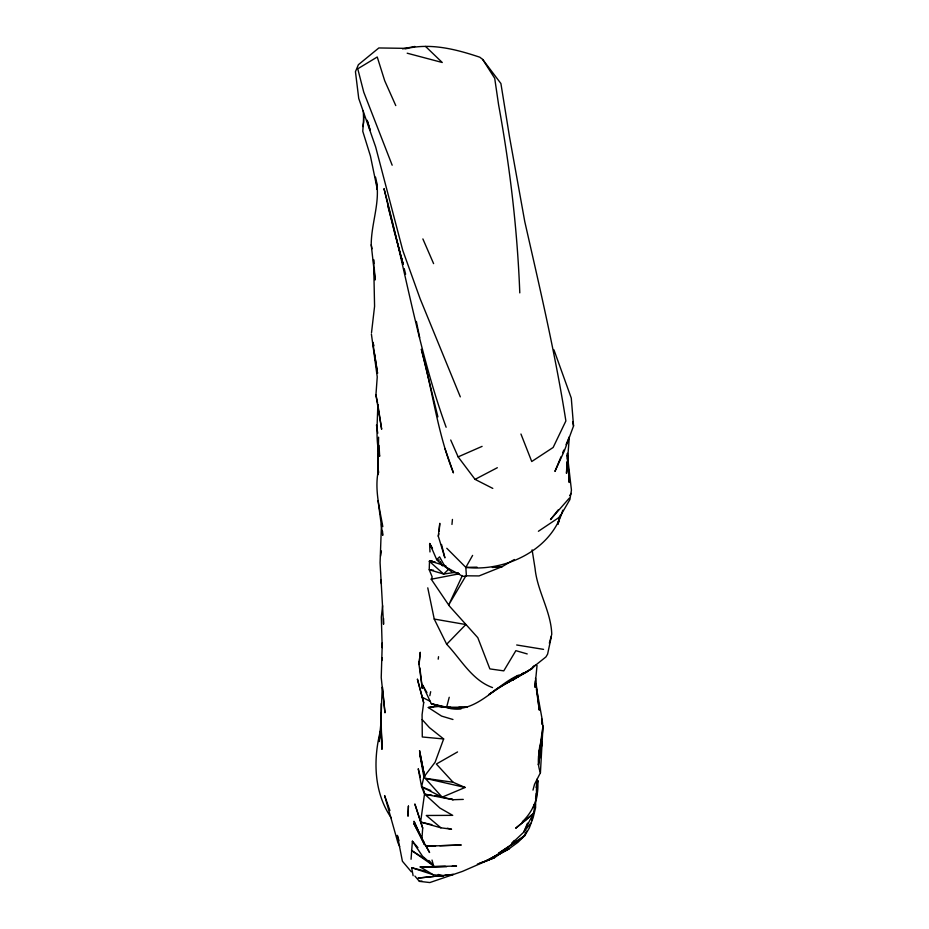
<?xml version="1.0" encoding="UTF-8"?>
<svg xmlns="http://www.w3.org/2000/svg" width="929" height="929" viewBox="0 0 929 929"><rect width="100%" height="100%" fill="white"/><g stroke="black" fill="none" stroke-linecap="round" stroke-linejoin="round"><path stroke-width="1.39" d="M382.353 687.193C381.111 707.712 380.727 728.441 381.958 749.088L381.111 721.159L379.102 741.586L380.425 732.586M422.695 828.064L414.915 804.189L422.695 828.064L421.917 838.829L429.581 852.52L425.436 844.879M378.753 471.839L377.894 474.556L378.591 437.176M383.596 618.551L383.549 624.242L380.077 562.765L381.482 523.851M377.894 474.556L378.231 442.854M374.224 267.726L375.165 279.943L371.228 244.815C371.217 222.043 381.505 200.014 375.513 177.137M423.682 702.707L417.435 679.273L423.682 702.707L422.08 714.68L422.289 736.976L443.656 738.961L435.097 762.268L423.879 776.958L421.592 786.77L424.518 794.051L420.605 822.06L440.88 827.809L451.552 829.214L447.325 828.238M445.653 565.877L429.512 560.884L429.233 569.732L432.194 577.002L431.23 579.22L449.392 606.045L477.808 637.689L489.862 668.903L503.773 670.866L515.874 650.66L527.219 653.935M536.021 686.357L535.638 683.57L541.839 717.606L542.176 724.434L541.851 718.988C546.078 736.743 533.629 755.161 540.423 772.742L534.535 784.297L532.979 790.114M382.272 645.063L382.202 647.606L381.32 617.065L382.632 605.72M363.762 117.147L362.774 131.314L370.416 155.944L377.348 189.621L376.245 181.213M538.402 531.272L559.734 517L569.895 499.581L571.44 490.129L567.398 455.047L569.245 482.488L567.41 453.317L567.154 459.042M377.778 404.254L381.656 429.221L375.931 394.953L377.244 376.907L371.391 333.999M382.272 642.926L381.227 677.589L384.978 712.81L382.458 687.181M567.015 461.899L566.481 473.349L569.361 436.688L566.028 444.701M540.423 772.742L543.024 725.735L538.576 757.054M535.348 680.794L534.941 687.263L537.032 665.489M371.519 332.64L374.573 306.338L373.597 259.586L373.911 263.65M439.173 531.074L439.8 523.317L438.291 536.184L444.898 557.888L441.53 544.464M538.832 756.101L539.61 747.021M536.579 787.653L537.705 780.534C539.099 796.478 533.722 810.75 522.377 821.759L525.593 820.202L533.351 813.549L536.521 798.51L536.509 786.793M419.397 661.529L419.002 664.549L420.245 652.413L419.002 664.549L422.3 688.459L419.908 667.939M379.044 445.374L379.647 456.302C375.27 438.918 377.685 421.511 377.766 404.208M451.958 524.444L452.435 519.427M417.922 847.643L412.383 841.221L411.059 859.267M536.23 787.362L537.09 779.106M535.58 798.917L536.23 793.261M536.567 790.428L537.705 780.534M381.958 749.088L380.727 716.503L381.32 712.357M438.198 659.172L438.546 656.698M562.742 510.184C551.791 550.189 505.062 571.985 465.835 567.387L446.779 548.273M380.565 556.157L381.389 550.943M533.432 807.58L533.885 804.735M542.199 741.551L538.39 765.02L541.874 743.699M362.925 126.576L363.68 122.163L363.309 110.69M551.385 636.388L547.611 654.109L545.95 656.919L527.451 671.667L496.957 688.703L488.898 694.544L518.568 675.197C494.96 685.277 475.125 715.33 446.628 707.236L449.23 697.273M381.796 660.6L382.283 657.941M559.293 517.407L557.957 524.27L560.338 515.084M429.813 695.751L430.684 691.699M438.291 536.184L438.836 533.722M525.559 832.79L524.885 835.485L517.894 842.348L507.629 849.791L485.286 861.264L509.533 848.444L488.851 859.894L462.468 871.39L429.848 882.55L419.385 881.354L414.915 876.059M549.353 643.17L551.547 635.099M378.44 470.318C374.341 488.759 379.566 508.314 382.806 526.627M553.951 349.85L571.277 398.088L573.553 425.958L564.437 450.611L554.938 471.421L561.035 456.731M526.557 831.072L524.885 835.485L520.159 839.293L498.699 853.205L524.885 835.485L529.24 828.157L533.2 817.532L535.592 807.661L535.58 803.864L534.5 806.43M562.707 452.725L563.81 450.054M527.509 823.152L523.747 832.163L511.577 843.66L514.376 840.455M380.309 731.146C373.075 760.05 373.818 792.437 391.272 817.915M462.375 575.539L448.649 605.046L465.812 575.968M445.827 566.121L442.332 565.61L436.7 559.63L439.58 556.831L444.968 566.562L462.932 576.41L466.393 575.817L465.835 567.387L472.606 555.403M533.56 666.07L532.073 668.555L505.341 683.767L532.073 668.555L535.29 665.199M530.703 823.268L523.747 832.163L533.351 813.549L515.676 828.238L525.593 820.202M558.317 509.777L550.502 519.59L569.28 498.188M569.593 495.598L571.335 493.415M492.533 687.588C471.862 680.121 461.063 659.369 446.675 644.25L465.824 624.543L434.238 619.062L427.77 587.848M448.823 569.105L443.644 574.052L429.233 569.732L433.471 570.232M479.863 863.192L494.228 857.873L504.819 850.511M523.422 673.084L512.39 680.283L523.236 673.142M488.851 859.894L500.928 852.276M514.341 559.525L502.194 566.632L479.074 575.922L466.393 575.817M457.544 751.944L436.363 764.021L453.097 782.264L465.127 787.467L442.146 797.163L421.592 786.77L418.247 768.759L420.349 777.05M450.716 439.998L458.125 456.882L475.056 479.364L497.329 467.717M458.125 456.882L482.093 446.373M477.355 864.098L494.228 857.873M444.364 706.76L441.67 707.41L431.3 703.741L422.579 685.068L426.922 692.581M402.559 48.865L414.926 46.462M431.23 579.22L459.356 573.785M458.427 572.787L453.282 572.612L443.644 574.052L429.407 561.36L432.24 560.861M405.16 48.831C430.533 42.699 455.686 49.144 479.817 57.215L482.708 59.468L500.905 83.517L509.464 136.575L524.769 221.59C539.749 287.735 555.379 353.949 565.877 420.965L553.15 447.464L531.736 461.516L520.948 434.017M452.957 719.499L441.565 716.085L428.315 707.515L433.855 706.609M433.611 876.465L418.073 878.079L453.387 874.421L444.91 875.292M436.444 876.175L442.088 875.594M428.315 707.515L439.661 706.354M419.385 881.354L422.056 881.098M492.324 567.445L502.194 566.632L495.203 566.783M438.186 874.479L443.772 875.919L433.181 874.723L420.21 866.943L456.522 866.025L452.33 866.13M435.562 845.878L425.575 846.214L461.248 844.995L439.847 845.727M463.281 799.404L453.224 799.718L424.797 794.272L439.928 808.067L452.713 815.36L426.283 815.476L440.88 827.809M445.351 866.304L420.21 866.943L446.605 866.722M465.835 567.387L477.018 567.154M461.005 708.978L451.227 708.746L431.3 703.741L446.628 707.236L450.693 707.236M458.845 707.236L466.985 707.236L446.628 707.236M407.877 48.389L378.835 47.96L358.385 64.705L355.447 71.707L358.733 98.451L375.653 146.933L402.814 250.551L420.14 298.79L460.308 396.857M429.407 561.36L435.039 561.801M424.797 794.272L431.927 795.224M434.772 795.607L437.629 795.979M450.588 798.638L453.224 799.718L442.146 797.163L425.192 778.305L453.097 782.264M516.687 644.981L543.546 649.371M439.556 560.094L436.7 559.63L429.651 543.419L432.461 548.342M425.192 778.305L465.127 787.467M420.605 822.06L431.857 824.662M413.115 875.687L411.64 867.698L425.61 871.263M407.192 53.208L442.262 62.498L425.563 46.45M411.64 867.698L433.181 874.723M421.592 786.77L430.824 790.544M492.8 488.41L475.056 479.364M422.138 697.238L430.359 701.418M425.459 859.348L411.454 850.383L433.588 865.828L432.008 860.057M444.968 566.562L451.831 571.939M443.656 738.961L429.407 727.604L422.161 719.603M428.977 860.475L433.588 865.828L422.498 856.19L412.383 841.221M411.338 871.82L402.408 861.241L397.322 835.357L399.005 840.652M482.708 59.468L494.716 78.338L498.594 104.803C509.94 166.941 517.383 229.753 519.787 292.89M446.675 644.25L434.238 619.062M432.438 548.876L429.616 544.092L429.976 551.954M440.207 562.022L442.332 565.61L440.218 561.917M424.042 842.324L413.66 823.199L424.507 844.716L413.997 821.259L421.917 838.829M399.679 846.424L397.902 842.684L384.618 795.596L389.913 810.529M395.777 105.592L384.722 80.788L377.244 57.006L357.758 68.792L363.75 92.157L392.166 165.211M422.881 238.927L433.599 263.627M446.129 427.247C418.015 349.803 405.265 268.005 384.002 188.633L394.279 231.623L403.163 264.359L387.939 206.354M445.037 448.823L453.445 472.884C437.559 433.39 432.508 390.343 421.348 349.269L437.884 416.831M373.981 345.797L372.692 342.069L377.546 373.342L374.538 353.903M367.187 120.433L370.09 129.99L367.187 120.375M401.084 256.671L403.163 264.359M423.508 789.476L424.565 793.621M404.22 268.574L405.613 274.194M572.624 421.929L573.553 425.958M422.858 768.48L419.676 753.558L423.879 776.958L424.588 776.609L419.56 750.713L424.588 776.609L423.427 771.186M377.766 433.228L376.454 425.017M416.366 321.422L419.699 337.657M375.931 394.953L377.557 402.861M371.228 244.815L371.995 248.798M380.762 579.847L381.413 583.876M532.108 549.84L535.069 568.467C537.264 591.158 551.164 611.549 551.756 634.472M536.405 689.155L539.284 710.139L535.51 678.205M378.045 500.603L382.702 535.383L382.527 531.214M531.969 817.462L532.131 820.214L531.98 817.381M380.727 716.503L381.285 730.6L381.215 703.694M408.412 806.105L408.017 815.999L408.412 806.105M559.421 516.919L558.387 522.562L559.479 516.884"/></g></svg>
